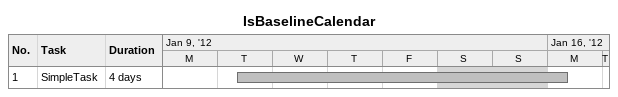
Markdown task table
IsBaselineCalendar

| ID | Task | Duration | Start | Finish |
|---|---|---|---|---|
| 1 | SimpleTask | 4d | 2012-01-10 | 2012-01-16 |
